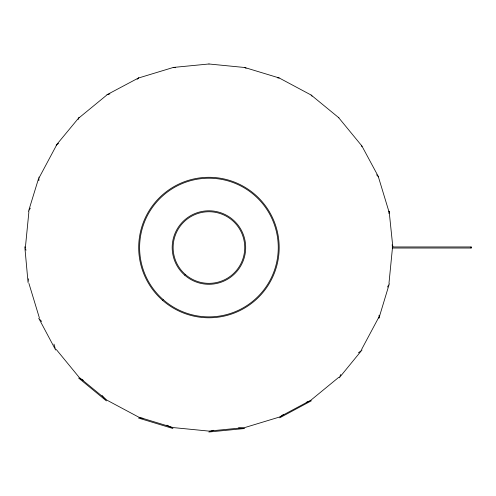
<?xml version="1.0" encoding="UTF-8"?>
<svg xmlns="http://www.w3.org/2000/svg" width="496" height="496" viewBox="0 0 496 496"><rect width="100%" height="100%" fill="white"/><g stroke="black" fill="none" stroke-linecap="round" stroke-linejoin="round"><path stroke-width="0.74" d="M379.08 315.227L378.938 318.165L389.348 283.724L387.5 287.06M38.837 180.711L39.029 177.041L28.458 211.439L30.318 208.109M25.377 247.541L28.904 211.73M388.969 283.352L392.491 247.541M388.883 213.478L389.131 211.203L392.838 246.996L392.082 244.925M28.526 278.789L28.067 282.577L24.8 246.741L26.015 250.207M340.802 374.499L339.239 377.828L362.018 349.965L358.441 352.823M78.157 119.462L79.106 117.465L56.178 145.204L58.571 143.313M39.351 177.301L56.315 145.564M361.559 349.525L378.522 317.787M283.464 414.371L279.657 417.843L311.358 400.811L306.23 402.293M137.125 79.31L138.762 77.835L106.987 94.717L109.92 93.88M79.143 117.75L106.956 94.922M338.731 377.338L310.918 400.167L279.18 417.13L244.745 427.577L208.934 431.098L173.123 427.577L138.694 417.13L106.956 400.167L79.143 377.338L56.315 349.525M213.646 430.286L208.797 432.022L244.609 428.513L238.551 427.819M138.694 77.959L173.123 67.512M209.033 63.978L173.222 67.45L175.491 67.71M392.218 246.958L471.2 246.958L471.2 248.019L392.218 248.019M277.71 77.891L279.18 77.959L310.918 94.922M142.916 418.271L138.508 418.06L172.949 428.501L166.941 425.171M208.934 63.984L244.745 67.512L279.18 77.959M83.26 380.234L78.604 378.033L106.398 400.892L102.133 395.517M244.745 67.512L246.078 68.25M338.911 117.837L311.091 95.009L312.046 96.205M376.588 174.778L378.572 176.948L361.51 145.272L361.931 146.735M41.689 321.501L38.725 318.234L55.639 349.99L53.965 344.125M338.731 117.75L361.559 145.564M378.522 177.301L388.969 211.73M28.904 283.352L39.351 317.787M471.07 246.958L471.07 248.019M163.221 299.671A69.328 69.328 0 0 0 276.935 261.07A69.328 69.328 0 0 0 186.651 181.896A69.328 69.328 0 0 0 163.221 299.671M162.62 300.353A70.246 70.246 0 0 0 277.828 261.249A70.246 70.246 0 0 0 186.36 181.028A70.246 70.246 0 0 0 162.62 300.353M185.324 274.468A35.811 35.811 0 0 0 244.057 254.529A35.811 35.811 0 0 0 197.427 213.633A35.811 35.811 0 0 0 185.324 274.468M184.71 275.168A36.741 36.741 0 0 0 244.974 254.715A36.741 36.741 0 0 0 197.123 212.747A36.741 36.741 0 0 0 184.71 275.168"/></g></svg>
